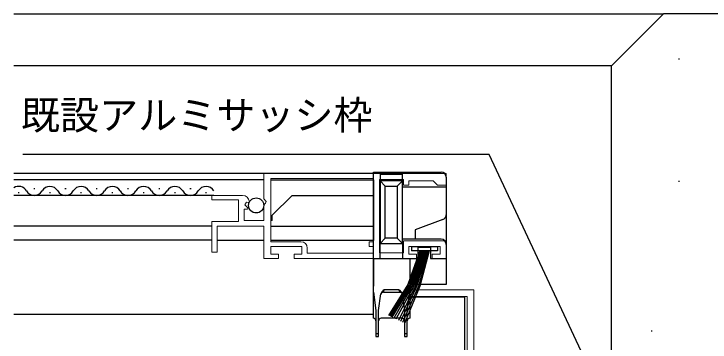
# Model space of a CAD drawing. Units: millimetres, scale not verified. Extents: x -437 to 438, y -281 to 279.
# Drawn here: x 228.5 to 362.1, y -63.9 to -0.8 of the extents above; entities that cross this region are included whole.
import ezdxf
from ezdxf.enums import TextEntityAlignment as Align

# ---------------------------------------------------------------- set-up
doc = ezdxf.new("R2010")
doc.units = ezdxf.units.MM
doc.header["$LTSCALE"] = 2
doc.layers.add('0-2_YKK_11', color=7, linetype='Continuous', lineweight=18)
for name, color, linetype in [('0-4_YKK_12', 2, 'Continuous'), ('0-5_YKK_13', 4, 'Continuous'), ('0-7_YKK_D', 6, 'Continuous'), ('0-9_YSS_K', 3, 'Continuous'), ('0-A_YSS_KE', 3, 'Continuous')]:
    doc.layers.add(name, color=color, linetype=linetype)
doc.styles.add('ＭＳ ゴシック', font='')
doc.styles.get('ＭＳ ゴシック').set_extended_font_data('MS Gothic')

msp = doc.modelspace()

# ---------------------------------------------------------------- linework, layer by layer
at = {"layer": '0-2_YKK_11'}
for points in [[(276.5, -31.5), (311.5, -31.5), (311.5, -33.7), (309.8, -33.7), (309.5, -33.4), (309, -32.9), (304.3, -32.9), (304.3, -33.7), (303.3, -33.7), (303.3, -32.6), (298.7, -32.6), (298.7, -46.7), (303.3, -46.7), (303.3, -44.4), (311.5, -44.4), (311.5, -47.8), (308.8, -47.8), (308.8, -47), (310.3, -47), (310.3, -45.5), (304.3, -45.5), (304.3, -47), (305.8, -47), (305.8, -47.8), (282.3, -47.8), (282.3, -47), (283.8, -47), (283.8, -45.5), (277.8, -45.5), (277.8, -47), (279.3, -47), (279.3, -47.8), (276.5, -47.8), (276.5, -41.6), (267.5, -41.6), (267.5, -46.6), (266.5, -46.6), (266.5, -40.7), (271.6, -40.7), (271.6, -36.5)], [(273.699, -36.882), (273.448, -37.093), (273.129, -37.008), (272.859, -37.476), (273.424, -38.041), (273.317, -38.3), (272.7, -38.3), (272.7, -40.5), (276.5, -40.5), (276.5, -37.5), (276.8, -37.2), (276.953, -36.871), (276.5, -36.331), (276.5, -31.5)], [(297.5, -32.4), (277.8, -32.4), (277.8, -44.6), (283.6, -44.6)], [(284.8, -45.8), (284.8, -46.8), (297.5, -46.8), (297.5, -45.5), (296.7, -45.5), (296.7, -44.6), (297.5, -44.6), (297.5, -32.4)], [(271.6, -36.5), (266.5, -36.5), (266.5, -35.7), (272.405, -35.7)]]:
    msp.add_lwpolyline(points, dxfattribs=at)
at = {"layer": '0-2_YKK_11', "color": 211}
for points in [[(323.5, -123.9), (323.2, -124.2), (322.9, -124.5), (317.5, -124.5), (317.5, -114.6), (324.2, -114.6), (324.2, -82.6), (327.8, -82.6), (327.8, -80.1), (326.9, -80.1), (326.9, -81.7), (323.4, -81.7), (323.4, -74.7), (326.9, -74.7), (326.9, -77.1), (327.8, -77.1), (327.8, -73.6), (317, -73.6), (317, -68.8), (316.8, -68.6), (316.8, -53.8), (304.5, -53.8), (304.5, -55.1), (315.5, -55.1)], [(315.5, -55.1), (315.5, -113.8)]]:
    msp.add_lwpolyline(points, dxfattribs=at)
at = {"layer": '0-2_YKK_11'}
for centre, radius, start, end in [((272.405, -37), 1.3, 5.2159, 90.00002), ((283.6, -45.8), 1.2, 0.00001, 89.99999)]:
    msp.add_arc(centre, radius, start, end, dxfattribs=at)
at = {"layer": '0-4_YKK_12'}
for p, q in [((297.503, -31.5), (228.5, -31.5)), ((276.5, -32.7), (228.5, -32.7)), ((277.8, -32.7), (297.503, -32.7)), ((297.503, -32.692), (297.502, -44.327)), ((232.5, -34.44), (232.3, -34.44)), ((238.5, -34.44), (238.3, -34.44)), ((244.5, -34.44), (244.3, -34.44)), ((250.5, -34.44), (250.3, -34.44)), ((256.5, -34.44), (256.3, -34.44)), ((262.5, -34.44), (262.3, -34.44)), ((266.9, -35.7), (228.5, -35.7)), ((229.5, -35.2), (229.3, -35.2)), ((235.5, -35.2), (235.3, -35.2)), ((241.5, -35.2), (241.3, -35.2)), ((247.5, -35.2), (247.3, -35.2)), ((253.5, -35.2), (253.3, -35.2)), ((259.5, -35.2), (259.3, -35.2)), ((265.5, -35.2), (265.3, -35.2)), ((278.1, -39.5), (281.9, -35.7)), ((281.9, -35.7), (297.502, -35.7)), ((278.1, -40.5), (278.1, -39.5)), ((278.1, -40.5), (277.8, -40.5)), ((266.5, -41.6), (228.5, -41.6)), ((277.8, -41.6), (297.501, -41.6)), ((266.5, -44.3), (228.5, -44.3)), ((267.5, -44.3), (276.5, -44.3)), ((277.8, -44.3), (297.501, -44.3)), ((297.502, -47.8), (297.5, -58.5)), ((304.5, -55.2), (315, -55.2)), ((315, -55.2), (315, -104.86)), ((228.5, -58.5), (297.5, -58.5))]:
    msp.add_line(p, q, dxfattribs=at)
for centre, start, end in [((229.4, -35.658), 29.20254, 121.58464), ((235.4, -35.658), 29.20254, 150.79746), ((241.4, -35.658), 29.20254, 150.79746), ((247.4, -35.658), 29.20254, 150.79746), ((253.4, -35.658), 29.20254, 150.79746), ((259.4, -35.658), 29.20254, 150.79746), ((265.4, -35.658), 29.20254, 150.79746), ((232.4, -33.982), 209.20254, 330.79746), ((238.4, -33.982), 209.20254, 330.79746), ((244.4, -33.982), 209.20254, 330.79746), ((250.4, -33.982), 209.20254, 330.79746), ((256.4, -33.982), 209.20254, 330.79746), ((262.4, -33.982), 209.20254, 330.79746)]:
    msp.add_arc(centre, 1.718, start, end, dxfattribs=at)
at = {"layer": '0-5_YKK_13'}
for p, q in [((297.502, -31.2), (310.502, -31.2)), ((297.502, -47.8), (297.502, -31.2)), ((298.802, -31.6), (303.102, -31.6)), ((298.802, -31.6), (298.802, -32.9)), ((303.102, -32.9), (303.102, -31.6)), ((298.802, -32.9), (299.802, -33.9)), ((298.802, -32.9), (298.802, -44.9)), ((303.102, -32.9), (298.802, -32.9)), ((303.102, -32.9), (302.102, -33.9)), ((303.102, -44.9), (303.102, -32.9)), ((311.502, -32.2), (311.502, -34)), ((299.802, -43.9), (299.802, -33.9)), ((299.802, -33.9), (302.102, -33.9)), ((302.102, -33.9), (302.102, -43.9)), ((303.102, -34), (311.502, -34)), ((311.502, -34), (311.502, -39.4)), ((311.502, -39.4), (311.502, -45.1)), ((310.844, -40.339), (305.502, -42.284)), ((305.502, -42.284), (305.502, -44.1)), ((299.802, -43.9), (298.802, -44.9)), ((302.102, -43.9), (299.802, -43.9)), ((302.102, -43.9), (303.102, -44.9)), ((305.502, -44.1), (303.102, -44.1)), ((310.502, -44.1), (305.502, -44.1)), ((298.802, -44.9), (303.102, -44.9)), ((298.802, -47.8), (298.802, -44.9)), ((303.102, -44.9), (303.102, -47.8)), ((311.502, -45.1), (311.502, -47.8)), ((304.8, -45.5), (304.8, -46.35)), ((306.102, -45.6), (308.502, -45.6)), ((306.102, -47.8), (306.102, -45.6)), ((308.502, -45.6), (308.502, -47.8)), ((297.502, -54.3), (297.502, -47.8)), ((297.502, -47.8), (304.502, -47.8)), ((304.502, -47.8), (304.502, -54.3)), ((304.502, -47.8), (306.102, -47.8)), ((308.502, -47.8), (311.502, -47.8)), ((311.502, -47.8), (311.502, -52.8)), ((311.502, -52.8), (304.502, -52.8)), ((297.502, -54.3), (298.002, -57.8)), ((297.502, -59.3), (297.502, -54.3)), ((298.502, -57.8), (298.96, -54.595)), ((299.436, -54.3), (299.579, -53.8)), ((299.436, -54.3), (302.569, -54.3)), ((302.426, -53.8), (299.579, -53.8)), ((302.426, -53.8), (302.569, -54.3)), ((304.502, -54.3), (304.502, -59.3)), ((298.002, -57.8), (298.002, -62.3)), ((298.502, -62.3), (298.502, -57.8)), ((303.002, -59.3), (299.002, -59.3)), ((298.502, -62.3), (298.002, -62.3)), ((303.502, -62.3), (303.502, -62.8)), ((304.002, -62.3), (303.502, -62.3))]:
    msp.add_line(p, q, dxfattribs=at)
for points in [[(306.44, -46.35), (304.112, -52.804), (300.402, -58.735)], [(306.64, -46.35), (304.331, -52.863), (300.599, -58.829)], [(306.84, -46.35), (304.572, -52.912), (300.825, -58.948)], [(307.04, -46.35), (304.808, -52.94), (301.083, -59.078)], [(307.24, -46.35), (305.053, -52.951), (301.459, -59.268)], [(307.44, -46.35), (305.322, -52.997), (301.845, -59.461)], [(307.64, -46.35), (305.626, -53.035), (302.304, -59.693)], [(307.84, -46.35), (305.867, -53.062), (302.719, -59.902)], [(308.04, -46.35), (306.153, -53.109), (303.103, -60.095)], [(308.24, -46.35), (306.397, -53.142), (303.465, -60.277)], [(304.8, -45.5), (309.8, -45.5), (309.8, -46.35), (304.8, -46.35)], [(303.044, -54.595), (303.502, -57.8), (303.502, -62.3)], [(304.002, -62.3), (304.002, -57.8), (304.502, -54.3)], [(298.002, -62.3), (298.002, -62.8), (298.502, -62.8), (298.502, -62.3)], [(303.502, -62.8), (304.002, -62.8), (304.002, -62.3)]]:
    msp.add_lwpolyline(points, dxfattribs=at)
msp.add_circle((275.014, -37.6), 1.45, dxfattribs=at)
for centre, radius, start, end in [((310.502, -32.2), 1, 0, 90), ((310.502, -39.4), 1, 290, 0), ((310.502, -45.1), 1, 0, 90), ((299.436, -54.8), 0.5, 90, 171.8699), ((300.392, -55.071), 1.509, 122.61963, 161.62012), ((301.612, -55.071), 1.509, 18.37988, 57.38037), ((302.569, -54.8), 0.5, 8.1301, 90), ((297.502, -59.8), 0.5, 0, 90), ((299.002, -59.8), 0.5, 90, 180), ((303.002, -59.8), 0.5, 0, 90), ((304.502, -59.8), 0.5, 90, 180)]:
    msp.add_arc(centre, radius, start, end, dxfattribs=at)
at = {"layer": '0-7_YKK_D'}
msp.add_lwpolyline([(345.876, -83.8), (344.799, -81.489), (319.763, -27.8), (230.22, -27.8)], dxfattribs=at)
at = {"layer": '0-9_YSS_K'}
for p, q in [((228.5, -0.797), (353.2, -0.797)), ((356.056, -9.456), (356.256, -9.456)), ((343.2, -10.797), (228.5, -10.797)), ((356.056, -32.972), (356.256, -32.972)), ((350.83, -61.714), (351.03, -61.714))]:
    msp.add_line(p, q, dxfattribs=at)
at = {"layer": '0-A_YSS_KE'}
for p in [(343.2, -10.797), (413.2, -0.797)]:
    msp.add_line(p, (353.2, -0.797), dxfattribs=at)
msp.add_lwpolyline([(353.2, -83.8), (353.2, -73.8), (343.2, -73.8), (343.2, -10.797)], dxfattribs=at)

# ---------------------------------------------------------------- texts
at = {"layer": '0-7_YKK_D', "style": 'ＭＳ ゴシック'}
msp.add_text('既設アルミサッシ枠', height=5.499, dxfattribs=at).set_placement((229.846, -24.65), align=Align.BOTTOM_LEFT)

doc.saveas('drawing.dxf')
